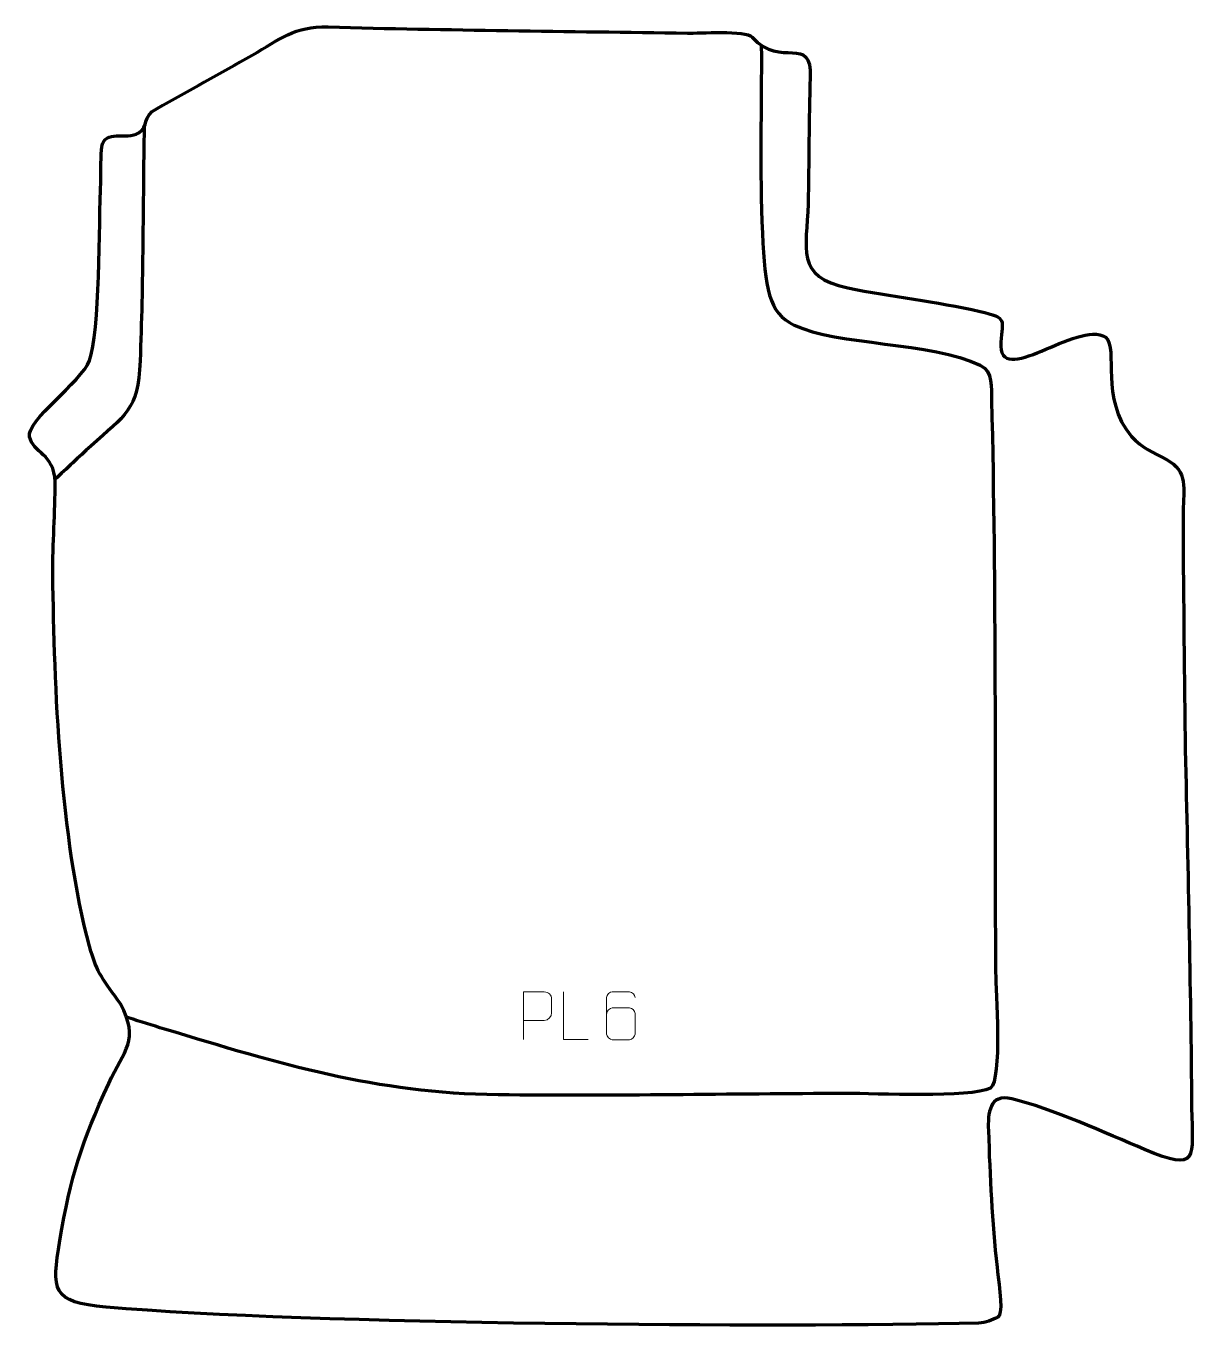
# Model space of a CAD drawing. Header units: millimetres. Extents: x -621 to -7, y 214 to 894.
import ezdxf

# ---------------------------------------------------------------- set-up
doc = ezdxf.new("R2010")
doc.units = ezdxf.units.MM
doc.header["$MEASUREMENT"] = 0
doc.layers.add('layer 2', color=7, linetype='Continuous')
doc.layers.add('layer 3', color=7, linetype='Continuous')

msp = doc.modelspace()

# ---------------------------------------------------------------- linework, layer by layer
at = {"layer": 'layer 2', "color": 142, "lineweight": 158}
for points, knots in [([(-236.6776, 883.9023), (-236.4805, 851.4336), (-237.6304, 818.0739), (-236.0866, 785.7425), (-236.0866, 785.7425), (-234.7093, 756.8958), (-233.0489, 744.1405), (-219.5258, 737.7136), (-219.5258, 737.7136), (-196.8107, 726.9183), (-148.0732, 729.0373), (-122.2701, 716.691), (-122.2701, 716.691), (-115.5212, 713.4619), (-116.5175, 704.7182), (-116.36, 698.5963), (-116.36, 698.5963), (-113.9183, 599.0993), (-114.7714, 498.9354), (-114.3001, 399.3459), (-114.3001, 399.3459), (-113.9548, 390.0575), (-110.8335, 343.3909), (-116.9664, 338.9989), (-116.9664, 338.9989), (-127.3141, 333.5111), (-177.0058, 336.1872), (-192.3748, 336.1455), (-192.3748, 336.1455), (-252.9457, 335.9622), (-313.6142, 334.7623), (-374.1714, 335.4108), (-374.1714, 335.4108), (-438.3747, 336.2311), (-488.0195, 351.4622), (-548.6206, 369.808), (-548.6206, 369.808), (-554.8729, 371.7043), (-561.098, 373.6591), (-567.3157, 375.6656), (-567.3157, 375.6656), (-567.3157, 375.6656), (-568.4508, 376.0355), (-568.4508, 376.0355)], [0, 0, 0, 0, 0.08333333, 0.08333333, 0.08333333, 0.08333333, 0.16666667, 0.16666667, 0.16666667, 0.16666667, 0.25, 0.25, 0.25, 0.25, 0.33333333, 0.33333333, 0.33333333, 0.33333333, 0.41666667, 0.41666667, 0.41666667, 0.41666667, 0.5, 0.5, 0.5, 0.5, 0.58333333, 0.58333333, 0.58333333, 0.58333333, 0.66666667, 0.66666667, 0.66666667, 0.66666667, 0.75, 0.75, 0.75, 0.75, 0.83333333, 0.83333333, 0.83333333, 0.83333333, 1, 1, 1, 1]), ([(-559.1741, 841.2832), (-559.9003, 800.6405), (-559.6438, 759.5346), (-561.3262, 718.9707), (-561.3262, 718.9707), (-562.418, 692.6492), (-569.0238, 690.9337), (-587.0851, 674.4528), (-587.0851, 674.4528), (-593.3307, 668.6408), (-599.576, 662.8286), (-605.8215, 657.0165)], [0, 0, 0, 0, 0.25, 0.25, 0.25, 0.25, 0.5, 0.5, 0.5, 0.5, 1, 1, 1, 1])]:
    msp.add_open_spline(points, degree=3, knots=knots, dxfattribs=at)
at = {"layer": 'layer 3', "color": 242, "lineweight": 158}
msp.add_open_spline([(-15.2402, 521.7664), (-15.5879, 561.223), (-16.2608, 600.9418), (-16.2735, 640.3677), (-16.2735, 640.3677), (-16.1012, 651.8625), (-13.3146, 661.2315), (-25.0241, 667.5013), (-25.0241, 667.5013), (-32.0798, 671.2793), (-37.3523, 673.2681), (-43.248, 679.3905), (-43.248, 679.3905), (-60.1203, 699.5713), (-49.8631, 724.6548), (-56.783, 731.3878), (-56.783, 731.3878), (-71.2732, 740.5673), (-113.3612, 703.6545), (-111.5598, 728.6696), (-111.5598, 728.6696), (-110.7138, 740.4167), (-107.7201, 741.3783), (-122.3915, 744.7955), (-122.3915, 744.7955), (-145.4835, 750.1741), (-168.6605, 752.3329), (-191.4984, 757.1226), (-191.4984, 757.1226), (-219.2367, 762.9412), (-212.8596, 777.5555), (-212.2453, 800.9568), (-212.2453, 800.9568), (-211.6674, 822.9725), (-211.9361, 844.9668), (-211.1623, 866.999), (-211.1623, 866.999), (-210.2644, 890.3049), (-226.3891, 871.1838), (-241.4397, 888.1478), (-241.4397, 888.1478), (-244.7394, 891.8666), (-269.2533, 890.112), (-275.3415, 890.2117), (-275.3415, 890.2117), (-337.8466, 891.2361), (-400.5309, 891.757), (-463.008, 893.4508), (-463.008, 893.4508), (-481.0431, 893.9397), (-487.8285, 887.1205), (-502.7211, 878.7413), (-502.7211, 878.7413), (-519.2952, 869.4162), (-535.8365, 860.1557), (-552.4624, 850.925), (-552.4624, 850.925), (-560.6934, 846.3552), (-556.5024, 841.509), (-562.0023, 838.1387), (-562.0023, 838.1387), (-568.5991, 834.0961), (-579.8308, 840.2494), (-581.2656, 830.8851), (-581.2656, 830.8851), (-581.8573, 827.0232), (-581.7402, 817.3243), (-581.9169, 812.7368), (-581.9169, 812.7368), (-582.7559, 790.9487), (-582.3312, 733.3346), (-587.748, 719.2234), (-587.748, 719.2234), (-592.1886, 707.6552), (-620.9158, 687.7888), (-619.0988, 679.33), (-619.0988, 679.33), (-617.2559, 670.7504), (-606.1598, 670.6283), (-605.7565, 655.7077), (-605.7565, 655.7077), (-605.5418, 639.9406), (-607.0645, 623.2889), (-606.8937, 607.3285), (-606.8937, 607.3285), (-606.2634, 548.4284), (-602.9821, 469.7605), (-587.7437, 413.115), (-587.7437, 413.115), (-583.8003, 398.4562), (-580.1332, 395.041), (-571.6012, 382.9668), (-571.6012, 382.9668), (-561.3768, 363.9106), (-569.5769, 358.9782), (-577.7182, 341.3279), (-577.7182, 341.3279), (-591.8514, 310.6874), (-597.6937, 292.6997), (-603.2144, 259.3267), (-603.2144, 259.3267), (-607.5087, 233.368), (-607.8573, 226.985), (-578.9879, 224.4939), (-578.9879, 224.4939), (-472.3849, 215.2953), (-226.3741, 213.6114), (-123.1638, 216.1965), (-123.1638, 216.1965), (-119.3621, 216.2917), (-115.9867, 217.8126), (-113.0997, 219.2483), (-113.0997, 219.2483), (-113.0997, 219.2483), (-112.437, 219.9775), (-112.437, 219.9775), (-112.437, 219.9775), (-110.2139, 223.0867), (-113.0571, 241.221), (-113.5198, 245.3325), (-113.5198, 245.3325), (-116.2221, 269.343), (-117.181, 292.6113), (-118.026, 316.7556), (-118.026, 316.7556), (-118.3433, 325.8194), (-117.609, 336.1976), (-105.8364, 333.3768), (-105.8364, 333.3768), (-85.1187, 328.4124), (-56.528, 315.3201), (-36.4753, 306.9092), (-36.4753, 306.9092), (-7.4591, 294.6128), (-11.5708, 302.4876), (-11.8051, 328.6809), (-11.8051, 328.6809), (-12.3808, 393.0926), (-13.8457, 457.3684), (-15.2402, 521.7664)], degree=3, knots=[0, 0, 0, 0, 0.02777778, 0.02777778, 0.02777778, 0.02777778, 0.05555556, 0.05555556, 0.05555556, 0.05555556, 0.08333333, 0.08333333, 0.08333333, 0.08333333, 0.11111111, 0.11111111, 0.11111111, 0.11111111, 0.13888889, 0.13888889, 0.13888889, 0.13888889, 0.16666667, 0.16666667, 0.16666667, 0.16666667, 0.19444444, 0.19444444, 0.19444444, 0.19444444, 0.22222222, 0.22222222, 0.22222222, 0.22222222, 0.25, 0.25, 0.25, 0.25, 0.27777778, 0.27777778, 0.27777778, 0.27777778, 0.30555556, 0.30555556, 0.30555556, 0.30555556, 0.33333333, 0.33333333, 0.33333333, 0.33333333, 0.36111111, 0.36111111, 0.36111111, 0.36111111, 0.38888889, 0.38888889, 0.38888889, 0.38888889, 0.41666667, 0.41666667, 0.41666667, 0.41666667, 0.44444444, 0.44444444, 0.44444444, 0.44444444, 0.47222222, 0.47222222, 0.47222222, 0.47222222, 0.5, 0.5, 0.5, 0.5, 0.52777778, 0.52777778, 0.52777778, 0.52777778, 0.55555556, 0.55555556, 0.55555556, 0.55555556, 0.58333333, 0.58333333, 0.58333333, 0.58333333, 0.61111111, 0.61111111, 0.61111111, 0.61111111, 0.63888889, 0.63888889, 0.63888889, 0.63888889, 0.66666667, 0.66666667, 0.66666667, 0.66666667, 0.69444444, 0.69444444, 0.69444444, 0.69444444, 0.72222222, 0.72222222, 0.72222222, 0.72222222, 0.75, 0.75, 0.75, 0.75, 0.77777778, 0.77777778, 0.77777778, 0.77777778, 0.80555556, 0.80555556, 0.80555556, 0.80555556, 0.83333333, 0.83333333, 0.83333333, 0.83333333, 0.86111111, 0.86111111, 0.86111111, 0.86111111, 0.88888889, 0.88888889, 0.88888889, 0.88888889, 0.91666667, 0.91666667, 0.91666667, 0.91666667, 0.94444444, 0.94444444, 0.94444444, 0.94444444, 1, 1, 1, 1], dxfattribs=at)
at = {"layer": 'layer 3', "color": 250, "lineweight": 9}
for points, knots in [([(-360.9309, 364.2724), (-360.9309, 364.2724), (-360.9309, 389.226), (-360.9309, 389.226), (-360.9309, 389.226), (-357.3359, 389.226), (-353.7406, 389.226), (-350.1452, 389.226), (-350.1452, 389.226), (-347.82, 389.1881), (-346.2626, 387.698), (-346.2668, 385.3319), (-346.2668, 385.3319), (-346.2672, 383.2962), (-346.2672, 380.2369), (-346.2668, 378.2009), (-346.2668, 378.2009), (-346.2733, 376.3255), (-348.0855, 374.3836), (-350.0951, 374.3645), (-350.0951, 374.3645), (-350.0951, 374.3645), (-360.9309, 374.3645), (-360.9309, 374.3645)], [0, 0, 0, 0, 0.14285714, 0.14285714, 0.14285714, 0.14285714, 0.28571429, 0.28571429, 0.28571429, 0.28571429, 0.42857143, 0.42857143, 0.42857143, 0.42857143, 0.57142857, 0.57142857, 0.57142857, 0.57142857, 0.71428571, 0.71428571, 0.71428571, 0.71428571, 1, 1, 1, 1]), ([(-327.1243, 364.2724), (-327.1243, 364.2724), (-340.0734, 364.2724), (-340.0734, 364.2724), (-340.0734, 364.2724), (-340.0734, 364.2724), (-340.0734, 389.226), (-340.0734, 389.226)], [0, 0, 0, 0, 0.33333333, 0.33333333, 0.33333333, 0.33333333, 1, 1, 1, 1]), ([(-302.6435, 386.2899), (-302.6676, 387.6294), (-304.0238, 389.2826), (-305.5957, 389.2483), (-305.5957, 389.2483), (-308.5805, 389.248), (-311.5657, 389.248), (-314.5511, 389.2483), (-314.5511, 389.2483), (-315.7702, 389.2632), (-317.4984, 387.8256), (-317.5034, 386.2899), (-317.5034, 386.2899), (-317.5031, 379.9294), (-317.5031, 373.5686), (-317.5034, 367.2079), (-317.5034, 367.2079), (-317.4987, 366.045), (-315.7702, 364.2739), (-314.5511, 364.2495), (-314.5511, 364.2495), (-311.5657, 364.2498), (-308.5805, 364.2498), (-305.5957, 364.2495), (-305.5957, 364.2495), (-304.3176, 364.2933), (-302.6479, 365.9078), (-302.6435, 367.2079), (-302.6435, 367.2079), (-302.6435, 370.7912), (-302.6435, 374.3743), (-302.6435, 377.957), (-302.6435, 377.957), (-302.682, 379.4352), (-304.2647, 380.8681), (-305.5957, 380.8661), (-305.5957, 380.8661), (-308.5805, 380.8664), (-311.5657, 380.8664), (-314.5511, 380.8661), (-314.5511, 380.8661), (-315.8806, 380.8711), (-317.5236, 379.3638), (-317.4819, 377.9353)], [0, 0, 0, 0, 0.08333333, 0.08333333, 0.08333333, 0.08333333, 0.16666667, 0.16666667, 0.16666667, 0.16666667, 0.25, 0.25, 0.25, 0.25, 0.33333333, 0.33333333, 0.33333333, 0.33333333, 0.41666667, 0.41666667, 0.41666667, 0.41666667, 0.5, 0.5, 0.5, 0.5, 0.58333333, 0.58333333, 0.58333333, 0.58333333, 0.66666667, 0.66666667, 0.66666667, 0.66666667, 0.75, 0.75, 0.75, 0.75, 0.83333333, 0.83333333, 0.83333333, 0.83333333, 1, 1, 1, 1])]:
    msp.add_open_spline(points, degree=3, knots=knots, dxfattribs=at)

doc.saveas('drawing.dxf')
